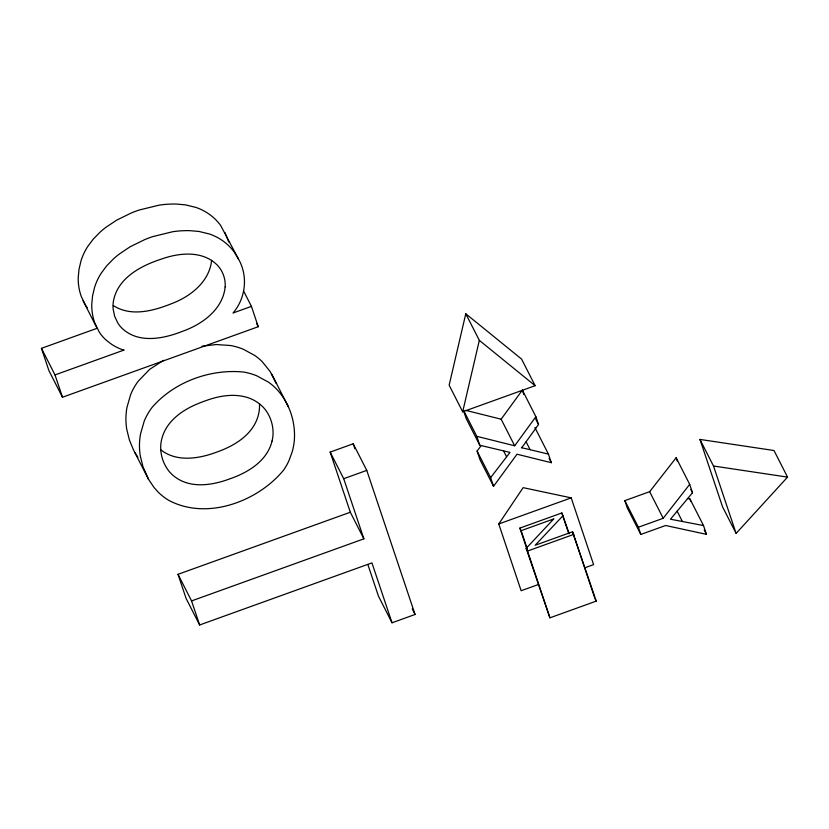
<?xml version="1.0" encoding="UTF-8"?>
<svg xmlns="http://www.w3.org/2000/svg" width="829" height="829" viewBox="0 0 829 829"><rect width="100%" height="100%" fill="white"/><g stroke="black" fill="none" stroke-linecap="round" stroke-linejoin="round"><path stroke-width="1.24" d="M211.613 260.275C209.592 281.155 191.292 295.943 172.929 303.134C154.495 310.585 131.51 317.341 113.345 305.569M465.784 313.766L449.142 385.195L462.686 411.795L535.14 385.692L521.586 359.092L465.784 313.766L479.338 340.356L535.14 385.692M462.686 411.795L479.338 340.356M538.042 584.652L521.14 590.735L498.757 523.969L523.13 487.659L571.202 497.866L593.595 564.632L585.139 567.678M535.886 416.686L514.685 445.795L501.141 419.205L522.343 390.096L535.886 416.686L538.518 424.531L523.368 445.494A70.258 64.672 -27 0 1 521.42 447.836L522.622 448.012A63.056 58.04 -27 0 1 524.529 448.375L548.435 454.105L551.316 462.706L517.016 454.209L493.545 486.312L480.001 459.722L477.089 451.049L480.861 446.043M493.545 486.312L490.644 477.639L510.001 452.406L479.773 445.235L466.23 418.645L463.608 410.832M649.656 491.69L676.143 457.753L689.697 484.343L692.516 492.758L670.464 519.213L703.52 525.565L706.463 534.342L665.625 525.503L640.807 534.446L627.252 507.856L624.838 500.633L649.656 491.69L663.21 518.28L638.382 527.223L624.838 500.633M663.21 518.28L689.697 484.343M736.111 533.42L787.55 477.11L773.996 450.52L699.956 439.422L722.556 506.83L736.111 533.42L713.5 466.012L699.956 439.422M563.14 515.545L535.14 545.275L572.559 531.793L596.248 601.129L549.917 617.823L526.166 548.384L552.995 519.7A78.144 30.248 -18.5 0 1 553.865 518.881L521.161 530.664L519.856 528.104L561.834 512.975L569.254 533.752M163.531 360.335L149.697 369.319L138.319 381.081A60.745 55.916 -27 0 0 130.681 394.511L126.972 407.34A72.952 67.149 -27 0 0 126.733 429.246L129.417 440.064L133.438 449.815L148.567 479.39L154.039 487.504L158.298 492.239A62.61 57.636 -27 0 0 168.266 500.063C206.359 520.819 257.446 501.856 283.549 470.167A59.014 54.331 -27 0 0 289.052 460.447L292.171 451.888A66.279 61.014 -27 0 0 294.336 440.282C295.746 421.381 289.031 401.671 275.642 388.127A63.305 58.268 -27 0 0 268.337 382.076L256.876 375.858A63.574 58.527 -27 0 0 243.871 372.086C210.514 368.584 173.821 381.941 151.873 407.671A60.745 55.916 -27 0 0 144.225 421.101L140.526 433.94A72.952 67.149 -27 0 0 140.277 455.836L142.961 466.654L148.567 479.39M243.529 290.865L251.436 306.378L258.254 326.719L62.486 397.246L48.932 370.656L41.45 348.335L97.055 328.305M41.45 348.335L55.004 374.926L123.894 350.107M251.436 306.378L233.042 312.999C245.767 298.15 248.254 276.14 238.493 259.052L220.618 225.405A56.797 52.279 -27 0 0 212.255 216.535A57.543 52.973 -27 0 0 195.965 207.426L185.375 204.846L176.121 204.048A95.211 87.646 -27 0 0 159.127 205.146L139.199 210.017A124.547 114.64 -27 0 0 131.345 212.949L116.64 220.151L105.832 227.374A88.309 81.283 -27 0 0 99.988 232.244L93.159 239.239L87.615 246.679A59.543 54.807 -27 0 0 81.014 260.793L79.014 269.301L78.216 277.58A60.02 55.253 -27 0 0 81.377 296.73L85.708 305.476A44.849 41.284 -27 0 0 87.242 307.683M350.325 512.239L178.017 574.321L191.561 600.921L363.879 538.84L350.325 512.239L330.16 452.095L353.216 443.795L366.77 470.385L415.08 614.476L392.024 622.786L378.48 596.196L367.817 564.414M330.16 452.095L343.714 478.696L366.77 470.385M178.017 574.321L186.079 598.383L199.634 624.973L371.941 562.891L392.024 622.786M498.757 523.969L571.202 497.866M573.865 534.353L527.524 551.047L526.166 548.384M201.996 346.211L216.224 344.543L230.327 345.496A63.574 58.527 -27 0 1 243.332 349.258L254.793 355.486A63.305 58.268 -27 0 1 262.099 361.537L270.099 371.433L276.14 383.433M713.5 466.012L787.55 477.11M687.459 498.457L689.966 498.975L703.52 525.565M465.68 410.334L501.141 419.205M463.794 410.832L476.779 436.313L514.685 445.795M160.691 449.753C176.608 462.354 198.742 458.82 216.39 452.23C234.452 445.971 253.695 434.396 258.493 414.51A38.735 35.657 -27 0 0 259.529 406.355L259.487 404.303M137.935 457.442L135.013 452.8M238.493 259.052L234.172 251.995A56.797 52.279 -27 0 0 225.809 243.125A57.543 52.973 -27 0 0 209.509 234.016L198.919 231.436L189.665 230.649A95.211 87.646 -27 0 0 172.67 231.737L152.743 236.607A124.547 114.64 -27 0 0 144.888 239.54L130.184 246.741L119.386 253.964A88.309 81.283 -27 0 0 113.532 258.835L106.703 265.829L101.159 273.269A59.543 54.807 -27 0 0 94.568 287.394L92.558 295.891L91.77 304.17A60.02 55.253 -27 0 0 94.92 323.32L99.252 332.066A44.849 41.284 -27 0 0 106.216 340.149L110.34 343.403A50.631 46.6 -27 0 0 123.884 350.139M690.816 489.431L692.516 492.758M704.204 529.918L706.463 534.342M677.158 511.213L682.236 521.182M535.7 418.997L538.518 424.531M534.892 427.515L548.435 454.105M549.067 458.271L551.316 462.706M526.135 441.878L530.094 449.629M594.942 598.559L596.248 601.129M503.659 451.049L506.478 456.592M477.089 451.049L490.644 477.639M412.251 608.942L415.08 614.476M256.555 323.393L258.254 326.719M271.798 374.242L288.368 406.832M83.035 300.668L96.578 327.258M224.949 232.462L228.794 242.047M676.143 457.753L677.355 461.359M689.966 498.975L690.702 501.172M638.382 527.223L640.807 534.446M572.559 531.793L594.538 597.346M522.343 390.096L523.845 394.573M561.834 512.975L568.756 533.617M521.161 530.664L527.275 548.881M519.856 528.104L549.917 617.823M476.779 436.313L479.773 445.235M353.216 443.795L354.853 448.676M343.714 478.696L363.879 538.84M191.561 600.921L199.634 624.973M55.004 374.926L62.486 397.246M225.156 286.865C222.98 309.051 202.784 323.984 183.261 331.03C164.266 338.605 139.189 344.056 122.474 328.688A33.813 31.129 -27 0 1 117.842 323.072L114.661 316.326L113.107 308.844A34.321 31.595 -27 0 1 113.418 301.29C117.511 278.047 140.909 265.726 161.344 259.104C179.302 252.679 202.535 250.348 217.198 265.021A32.777 30.165 -27 0 1 221.509 270.824L222.348 272.451A35.896 33.046 -27 0 1 224.276 277.694L224.69 279.508A32.103 29.543 -27 0 1 225.156 286.865M272.036 441.101C267.249 460.986 247.995 472.561 229.934 478.82C212.297 485.411 190.152 488.944 174.235 476.343A38.642 35.574 -27 0 1 168.525 470.613C163.437 463.96 160.639 455.567 160.681 447.183A38.414 35.357 -27 0 1 161.759 439.038C166.069 421.443 182.121 410.065 198.069 403.63A126.64 116.578 -27 0 1 207.996 399.91C224.586 394.127 244.938 392.335 259.539 403.91A38.58 35.512 -27 0 1 265.239 409.588C270.347 416.21 273.073 424.603 273.083 432.945A38.735 35.657 -27 0 1 272.047 441.101"/></g></svg>
